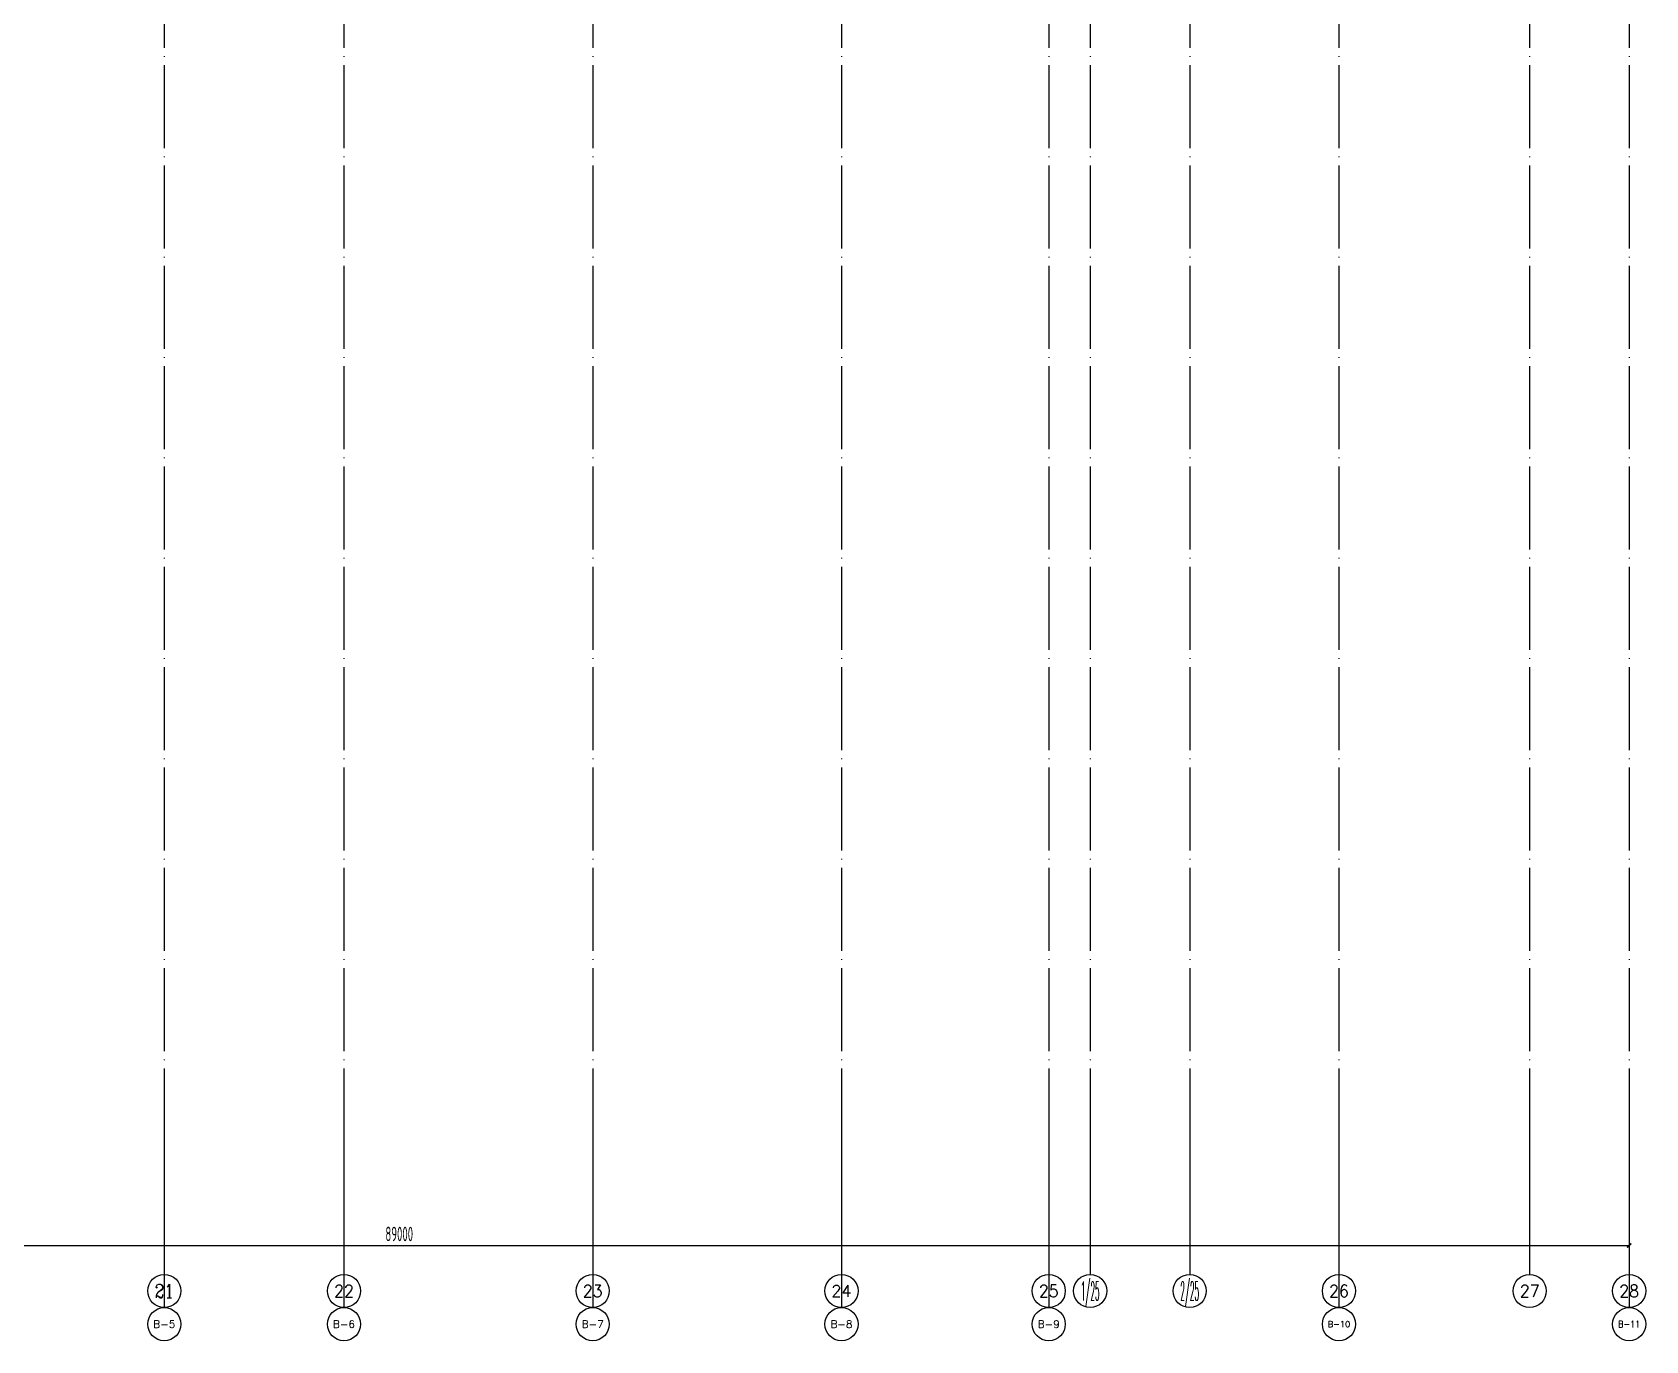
# Model space of a CAD drawing. Extents: x -473190 to 2138458, y -81875 to 2633646.
# Drawn here: x 66375 to 124752, y -64097 to -16754 of the extents above; entities that cross this region are included whole.
import ezdxf
from ezdxf.enums import TextEntityAlignment as Align

# ---------------------------------------------------------------- set-up
doc = ezdxf.new("R2010")
doc.units = 0
doc.header["$LTSCALE"] = 1000
doc.linetypes.add('DASH', pattern=[0.35, 0.25, -0.1])
doc.linetypes.add('DOTE', pattern=[2.42, 2, -0.2, 0.02, -0.2])
for name, color, linetype in [('AXIS', 3, 'Continuous'), ('AXIS_TEXT', 7, 'Continuous'), ('DOTE', 1, 'DOTE'), ('雨棚投影', 147, 'Continuous')]:
    doc.layers.add(name, color=color, linetype=linetype)
doc.styles.add('_TCH_AXIS', font='COMPLEX', dxfattribs={"bigfont": 'GBCBIG'})
doc.styles.add('_TCH_DIM_T3', font='tssdeng.shx', dxfattribs={"width": 0.564706, "bigfont": '@@@tssdchn.shx'})
doc.styles.add('COMPLEX', font='COMPLEX.shx', dxfattribs={"width": 0.65})
doc.dimstyles.new('_TCH_ARCH&&150', dxfattribs={"dimtxt": 525, "dimasz": 150, "dimexe": 375, "dimexo": 450, "dimgap": 150, "dimtad": 1, "dimdec": 0, "dimzin": 0, "dimdsep": 46, "dimtxsty": '_TCH_DIM_T3', "dimblk": 'ARCHTICK', "dimcen": 0.09, "dimclrt": 7, "dimazin": 2, "dimtfac": 1, "dimtdec": 0, "dimtix": 1, "dimtmove": 2, "dimatfit": 3, "dimfxl": 0, "dimtolj": 1, "dimtzin": 0, "dimarcsym": 0})

# ---------------------------------------------------------------- blocks, each defined once
blk = doc.blocks.new('_AXISO')
blk.add_circle((0, 0), 0.5)
at = {"layer": 'AXIS_TEXT', "style": 'COMPLEX', "width": 1.041667}
blk.add_attdef('A', text='', height=0.56, dxfattribs=at).set_placement((-0.25, -0.28), (0.25, -0.28), align=Align.FIT)
blk = doc.blocks.new('_ArchTick')
at = {"color": 0, "linetype": 'ByBlock', "const_width": 0.4}
blk.add_lwpolyline([(-0.5, -0.5), (0.5, 0.5)], dxfattribs=at)
blk = doc.blocks.new('*D5388')
at = {"layer": 'AXIS', "color": 0, "lineweight": -2, "transparency": 16777216}
for p, q in [((-167490, -214215), (-167490, -219090)), ((-78490, -214215), (-78490, -219090)), ((-167490, -218715), (-78490, -218715))]:
    blk.add_line(p, q, dxfattribs=at)
at = {"layer": 'Defpoints', "color": 0, "transparency": 16777216}
for p in [(-167490, -213765), (-78490, -213765), (-78490, -218715)]:
    blk.add_point(p, dxfattribs=at)
at = {"layer": 'AXIS', "color": 0, "lineweight": -2, "transparency": 16777216, "xscale": 150, "yscale": 150, "zscale": 150, "rotation": 180}
blk.add_blockref('_ArchTick', (-167490, -218715), dxfattribs=at)
at = {"layer": 'AXIS', "color": 0, "lineweight": -2, "transparency": 16777216, "xscale": 150, "yscale": 150, "zscale": 150}
blk.add_blockref('_ArchTick', (-78490, -218715), dxfattribs=at)
at = {"layer": 'AXIS', "color": 7, "transparency": 16777216, "insert": (-122990, -218303), "char_height": 525, "attachment_point": 5, "style": '_TCH_DIM_T3'}
blk.add_mtext('\\A1;89000', dxfattribs=at)
blk = doc.blocks.new('*D5408')
at = {"layer": 'AXIS', "color": 0, "lineweight": -2, "transparency": 16777216}
for p, q in [((-279890, -214215), (-279890, -219090)), ((-78490, -214215), (-78490, -219090)), ((-279890, -218715), (-78490, -218715))]:
    blk.add_line(p, q, dxfattribs=at)
at = {"layer": 'Defpoints', "color": 0, "transparency": 16777216}
for p in [(-279890, -213765), (-78490, -213765), (-78490, -218715)]:
    blk.add_point(p, dxfattribs=at)
at = {"layer": 'AXIS', "color": 0, "lineweight": -2, "transparency": 16777216, "xscale": 150, "yscale": 150, "zscale": 150, "rotation": 180}
blk.add_blockref('_ArchTick', (-279890, -218715), dxfattribs=at)
at = {"layer": 'AXIS', "color": 0, "lineweight": -2, "transparency": 16777216, "xscale": 150, "yscale": 150, "zscale": 150}
blk.add_blockref('_ArchTick', (-78490, -218715), dxfattribs=at)
at = {"layer": 'AXIS', "color": 7, "transparency": 16777216, "insert": (-179190, -218303), "char_height": 525, "attachment_point": 5, "style": '_TCH_DIM_T3'}
blk.add_mtext('\\A1;201400', dxfattribs=at)
blk = doc.blocks.new('A$C4F5A101F')
at = {"layer": 'AXIS'}
for p, q in [((-131489.7, -213765.2), (-131489.7, -220965.2)), ((-131489.7, -213765.2), (-131489.7, -219765.2)), ((-124989.7, -213765.2), (-124989.7, -220965.2)), ((-124989.7, -213765.2), (-124989.7, -219765.2)), ((-115989.7, -213765.2), (-115989.7, -220965.2)), ((-115989.7, -213765.2), (-115989.7, -219765.2)), ((-106989.7, -213765.2), (-106989.7, -220965.2)), ((-106989.7, -213765.2), (-106989.7, -219765.2)), ((-99489.7, -213765.2), (-99489.7, -220965.2)), ((-99489.7, -213765.2), (-99489.7, -219765.2)), ((-97989.7, -213765.2), (-97989.7, -219765.2)), ((-94389.7, -213765.2), (-94389.7, -219765.2)), ((-88989.7, -213765.2), (-88989.7, -220965.2)), ((-88989.7, -213765.2), (-88989.7, -219765.2)), ((-82089.7, -213765.2), (-82089.7, -219765.2)), ((-78489.7, -213765.2), (-78489.7, -220965.2)), ((-78489.7, -213765.2), (-78489.7, -219765.2))]:
    blk.add_line(p, q, dxfattribs=at)
at = {"layer": 'DOTE', "color": 16, "linetype": 'DOTE', "ltscale": 1.5}
for p, q in [((-131489.7, 16373.7), (-131489.7, -213765.2)), ((-124989.7, 16373.7), (-124989.7, -213765.2)), ((-115989.7, 16373.7), (-115989.7, -213765.2)), ((-106989.7, 16373.7), (-106989.7, -213765.2)), ((-99489.7, 16373.7), (-99489.7, -213765.2)), ((-88989.7, 16373.7), (-88989.7, -213765.2)), ((-78489.7, 16373.7), (-78489.7, -213765.2))]:
    blk.add_line(p, q, dxfattribs=at)
at = {"layer": 'DOTE', "color": 127, "linetype": 'DOTE', "ltscale": 1.5}
for p, q in [((-97989.7, 16373.7), (-97989.7, -213765.2)), ((-94389.7, 16373.7), (-94389.7, -213765.2)), ((-82089.7, 16373.7), (-82089.7, -213765.2))]:
    blk.add_line(p, q, dxfattribs=at)
at = {"layer": 'AXIS'}
ref = blk.add_blockref('_AXISO', (-131489.7, -220365.2), dxfattribs=dict(at, xscale=1200, yscale=1200, zscale=1200))
ref.add_attrib('A', '21', dxfattribs={"layer": 'AXIS_TEXT', "height": 492.67, "style": '_TCH_AXIS'}).set_placement((-131829.9, -220611.5), (-131149.5, -220611.5), align=Align.FIT)
ref = blk.add_blockref('_AXISO', (-124989.7, -220365.2), dxfattribs=dict(at, xscale=1200, yscale=1200, zscale=1200))
ref.add_attrib('A', '22', dxfattribs={"layer": 'AXIS_TEXT', "height": 441.41, "style": '_TCH_AXIS'}).set_placement((-125347, -220585.9), (-124632.4, -220585.9), align=Align.FIT)
ref = blk.add_blockref('_AXISO', (-115989.7, -220365.2), dxfattribs=dict(at, xscale=1200, yscale=1200, zscale=1200))
ref.add_attrib('A', '23', dxfattribs={"layer": 'AXIS_TEXT', "height": 441.41, "style": '_TCH_AXIS'}).set_placement((-116347, -220585.9), (-115632.4, -220585.9), align=Align.FIT)
ref = blk.add_blockref('_AXISO', (-106989.7, -220365.2), dxfattribs=dict(at, xscale=1200, yscale=1200, zscale=1200))
ref.add_attrib('A', '24', dxfattribs={"layer": 'AXIS_TEXT', "height": 423.25, "style": '_TCH_AXIS'}).set_placement((-107352.5, -220576.8), (-106626.9, -220576.8), align=Align.FIT)
ref = blk.add_blockref('_AXISO', (-99489.7, -220365.2), dxfattribs=dict(at, xscale=1200, yscale=1200, zscale=1200))
ref.add_attrib('A', '25', dxfattribs={"layer": 'AXIS_TEXT', "height": 441.41, "style": '_TCH_AXIS'}).set_placement((-99847, -220585.9), (-99132.4, -220585.9), align=Align.FIT)
ref = blk.add_blockref('_AXISO', (-97989.7, -220365.2), dxfattribs=dict(at, xscale=1200, yscale=1200, zscale=1200))
ref.add_attrib('A', '1/25', dxfattribs={"layer": 'AXIS_TEXT', "height": 678.82, "style": '_TCH_AXIS', "width": 0.295775}).set_placement((-98329.1, -220704.6), (-97650.3, -220704.6), align=Align.FIT)
ref = blk.add_blockref('_AXISO', (-94389.7, -220365.2), dxfattribs=dict(at, xscale=1200, yscale=1200, zscale=1200))
ref.add_attrib('A', '2/25', dxfattribs={"layer": 'AXIS_TEXT', "height": 678.82, "style": '_TCH_AXIS', "width": 0.276316}).set_placement((-94729.1, -220704.6), (-94050.3, -220704.6), align=Align.FIT)
ref = blk.add_blockref('_AXISO', (-88989.7, -220365.2), dxfattribs=dict(at, xscale=1200, yscale=1200, zscale=1200))
ref.add_attrib('A', '26', dxfattribs={"layer": 'AXIS_TEXT', "height": 441.41, "style": '_TCH_AXIS'}).set_placement((-89347, -220585.9), (-88632.4, -220585.9), align=Align.FIT)
ref = blk.add_blockref('_AXISO', (-82089.7, -220365.2), dxfattribs=dict(at, xscale=1200, yscale=1200, zscale=1200))
ref.add_attrib('A', '27', dxfattribs={"layer": 'AXIS_TEXT', "height": 441.41, "style": '_TCH_AXIS'}).set_placement((-82447, -220585.9), (-81732.4, -220585.9), align=Align.FIT)
ref = blk.add_blockref('_AXISO', (-78489.7, -220365.2), dxfattribs=dict(at, xscale=1200, yscale=1200, zscale=1200))
ref.add_attrib('A', '28', dxfattribs={"layer": 'AXIS_TEXT', "height": 441.41, "style": '_TCH_AXIS'}).set_placement((-78847, -220585.9), (-78132.4, -220585.9), align=Align.FIT)
ref = blk.add_blockref('_AXISO', (-131489.7, -221565.2), dxfattribs=dict(at, xscale=1200, yscale=1200, zscale=1200))
ref.add_attrib('A', 'B-5', dxfattribs={"layer": 'AXIS_TEXT', "height": 269.48, "style": '_TCH_AXIS'}).set_placement((-131887.5, -221699.9), (-131091.9, -221699.9), align=Align.FIT)
ref = blk.add_blockref('_AXISO', (-124989.7, -221565.2), dxfattribs=dict(at, xscale=1200, yscale=1200, zscale=1200))
ref.add_attrib('A', 'B-6', dxfattribs={"layer": 'AXIS_TEXT', "height": 269.48, "style": '_TCH_AXIS'}).set_placement((-125387.5, -221699.9), (-124591.9, -221699.9), align=Align.FIT)
ref = blk.add_blockref('_AXISO', (-115989.7, -221565.2), dxfattribs=dict(at, xscale=1200, yscale=1200, zscale=1200))
ref.add_attrib('A', 'B-7', dxfattribs={"layer": 'AXIS_TEXT', "height": 269.48, "style": '_TCH_AXIS'}).set_placement((-116387.5, -221699.9), (-115591.9, -221699.9), align=Align.FIT)
ref = blk.add_blockref('_AXISO', (-106989.7, -221565.2), dxfattribs=dict(at, xscale=1200, yscale=1200, zscale=1200))
ref.add_attrib('A', 'B-8', dxfattribs={"layer": 'AXIS_TEXT', "height": 269.48, "style": '_TCH_AXIS'}).set_placement((-107387.5, -221699.9), (-106591.9, -221699.9), align=Align.FIT)
ref = blk.add_blockref('_AXISO', (-99489.7, -221565.2), dxfattribs=dict(at, xscale=1200, yscale=1200, zscale=1200))
ref.add_attrib('A', 'B-9', dxfattribs={"layer": 'AXIS_TEXT', "height": 269.48, "style": '_TCH_AXIS'}).set_placement((-99887.5, -221699.9), (-99091.9, -221699.9), align=Align.FIT)
ref = blk.add_blockref('_AXISO', (-88989.7, -221565.2), dxfattribs=dict(at, xscale=1200, yscale=1200, zscale=1200))
ref.add_attrib('A', 'B-10', dxfattribs={"layer": 'AXIS_TEXT', "height": 221.02, "style": '_TCH_AXIS'}).set_placement((-89394.9, -221675.7), (-88584.5, -221675.7), align=Align.FIT)
ref = blk.add_blockref('_AXISO', (-78489.7, -221565.2), dxfattribs=dict(at, xscale=1200, yscale=1200, zscale=1200))
ref.add_attrib('A', 'B-11', dxfattribs={"layer": 'AXIS_TEXT', "height": 235.2, "style": '_TCH_AXIS'}).set_placement((-78892.9, -221682.8), (-78086.5, -221682.8), align=Align.FIT)
for p1, picture, middle in [((-279889.7, -213765.2), '*D5408', (-179189.7, -218302.7)), ((-167489.7, -213765.2), '*D5388', (-122989.7, -218302.7))]:
    dim = blk.add_aligned_dim(p1=p1, p2=(-78489.7, -213765.2), distance=-4950, dimstyle='_TCH_ARCH&&150', dxfattribs=at)
    dim.commit()
    dim.dimension.update_dxf_attribs({"geometry": picture, "text_midpoint": middle})

msp = doc.modelspace()

# ---------------------------------------------------------------- block references
at = {"layer": '雨棚投影', "linetype": 'DASH', "lineweight": -3, "ltscale": 2}
msp.add_blockref('A$C4F5A101F', (202642, 158068), dxfattribs=at)

doc.saveas('drawing.dxf')
